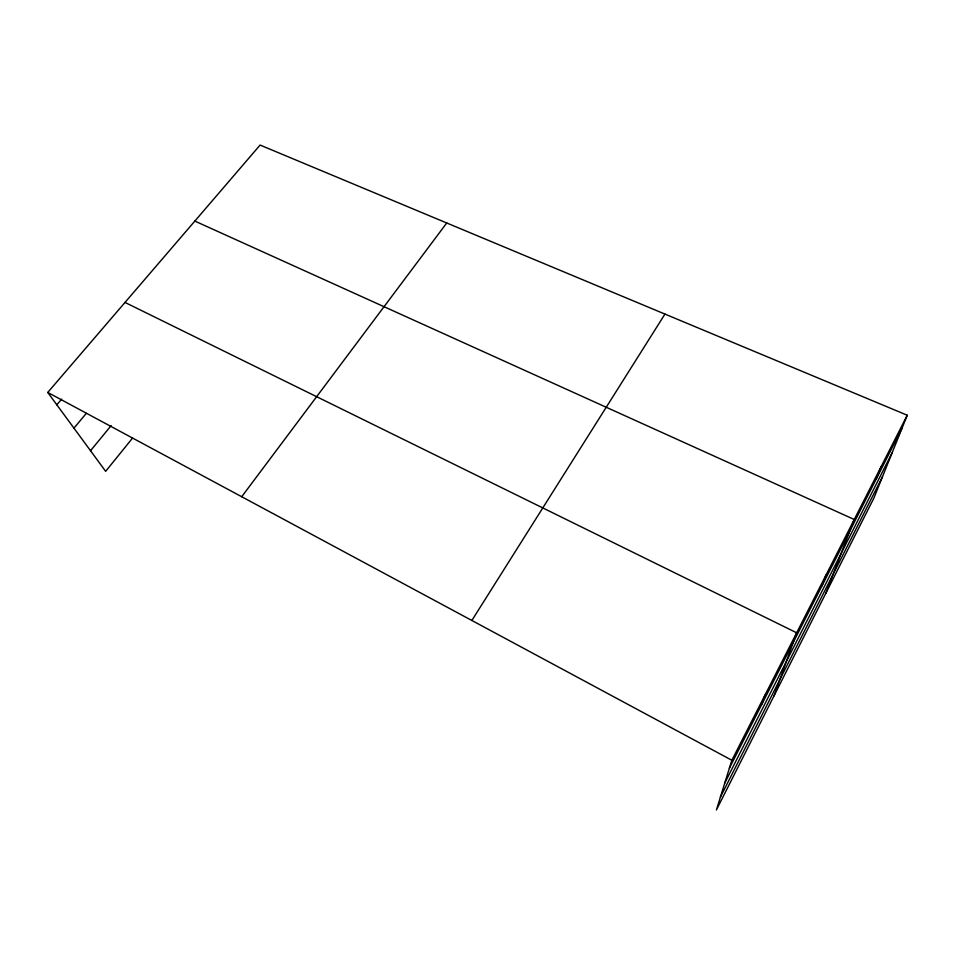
<?xml version="1.0" encoding="UTF-8"?>
<svg xmlns="http://www.w3.org/2000/svg" width="955" height="955" viewBox="0 0 955 955"><rect width="100%" height="100%" fill="white"/><g stroke="black" fill="none" stroke-linecap="round" stroke-linejoin="round"><path stroke-width="1.43" d="M907.25 415.234L731.852 760.264L716.417 809.936L873.849 498.176L907.25 415.234L260.094 145.065L47.75 392.445L105.647 471.328L132.602 438.035M761.923 704.122L764.991 695.073M774.028 695.861L796.649 632.783L125.021 302.437M821.98 585.869L826.063 574.946M825.765 593.389L854.248 519.496L194.844 221.083M876.368 478.753L881.286 466.303M724.773 783.052L892.054 452.968M720.368 797.198L882.516 476.652M729.381 768.214L901.974 428.341M471.854 620.475L664.955 314.076M241.71 496.731L446.749 222.981M90.522 450.724L111.174 425.596M73.953 428.15L86.308 413.36M56.823 404.813L61.645 399.154M47.75 392.445L731.852 760.264"/></g></svg>
